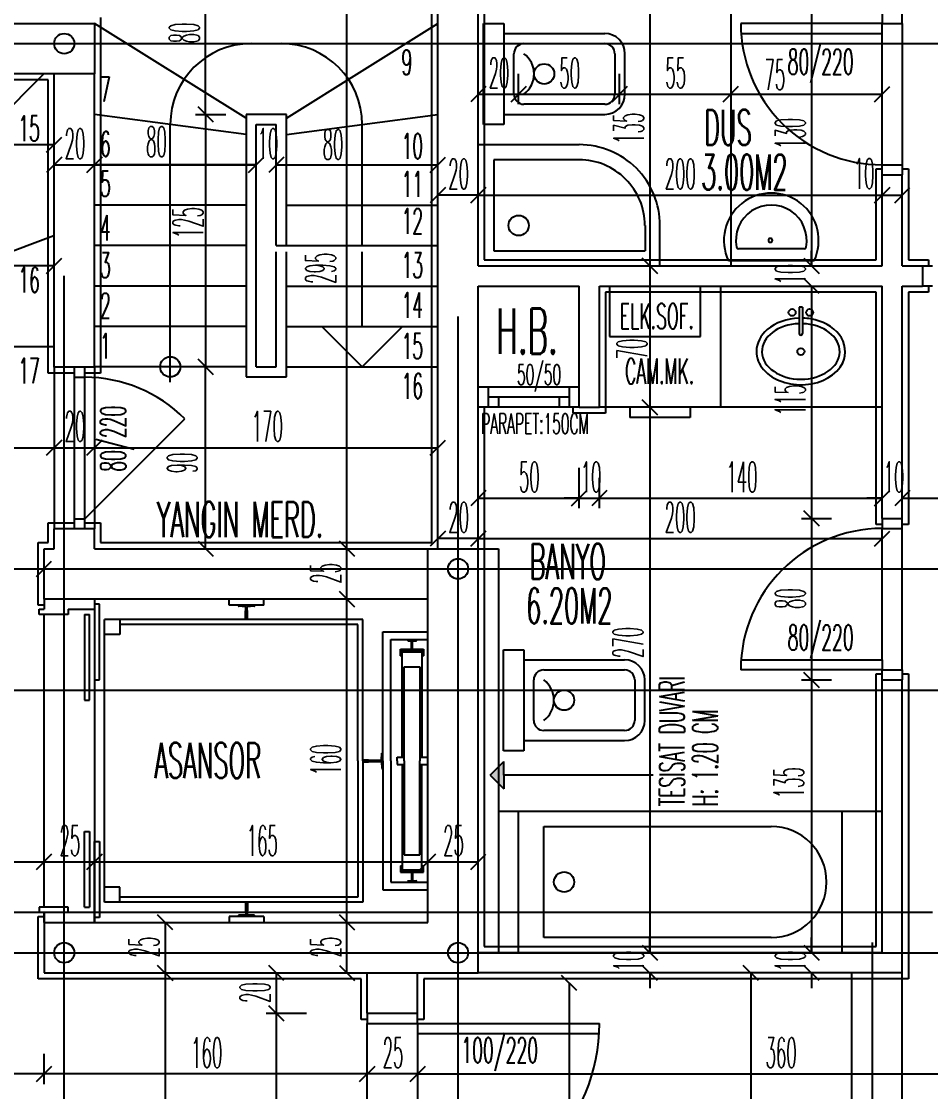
# Model space of a CAD drawing. Extents: x 78 to 306, y -397 to 18.
# Drawn here: x 275.1879 to 275.2779, y -396.5913 to -396.4854 of the extents above; entities that cross this region are included whole.
import ezdxf

# ---------------------------------------------------------------- set-up
doc = ezdxf.new("R2010")
doc.units = 0
doc.header["$LTSCALE"] = 0.5
doc.header["$MEASUREMENT"] = 0
for name, pattern in [('DASHDOT2', [0.5, 0.25, -0.125, 0, -0.125]), ('DASHED', [0.75, 0.5, -0.25]), ('DOT2', [0.125, 0, -0.125])]:
    doc.linetypes.add(name, pattern=pattern)
doc.layers.get('0').update_dxf_attribs({"linetype": 'CONTINUOUS'})
for name, color, linetype in [('AKS', 5, 'DASHDOT2'), ('ASHADE', 7, 'CONTINUOUS'), ('DUVAR', 6, 'CONTINUOUS'), ('IZDUSUM', 2, 'DOT2'), ('KAPI', 1, 'CONTINUOUS'), ('KOLON', 4, 'CONTINUOUS'), ('MERDIVEN', 3, 'CONTINUOUS'), ('OLCU', 31, 'CONTINUOUS'), ('SIVA', 7, 'CONTINUOUS'), ('TEFRIS', 11, 'CONTINUOUS')]:
    doc.layers.add(name, color=color, linetype=linetype)
doc.styles.add('ICMEKAN', font='romans.shx', dxfattribs={"width": 0.55, "height": 0.2})
doc.styles.add('OLCU', font='romans.shx', dxfattribs={"width": 0.6, "height": 0.125})
doc.styles.add('OLCUIC', font='ROMANS.SHX', dxfattribs={"width": 0.4, "height": 0.15})

msp = doc.modelspace()

# ---------------------------------------------------------------- hatches: boundary and pattern name
at = {"layer": 'KAPI', "ltscale": 1.4}
msp.add_hatch(color=256, dxfattribs=at).paths.add_polyline_path([(275.2356639848547, -396.5613381476023), (275.2356639848547, -396.5599802597344), (275.2356639848547, -396.5586223718665), (275.2343341579255, -396.5599802597344)])

# ---------------------------------------------------------------- linework, layer by layer
at = {"color": 0, "linetype": 'ByBlock'}
for p, q in [((275.233893941935, -396.4918098737721), (275.232393941935, -396.4933098737721)), ((275.237893941935, -396.4918098737721), (275.236393941935, -396.4933098737721)), ((275.236393941935, -396.4933098737721), (275.237893941935, -396.4918098737721)), ((275.247893941935, -396.4918098737721), (275.246393941935, -396.4933098737721)), ((275.246393941935, -396.4933098737721), (275.247893941935, -396.4918098737721)), ((275.258893941935, -396.4918098737721), (275.257393941935, -396.4933098737721)), ((275.257393941935, -396.4933098737721), (275.258893941935, -396.4918098737721)), ((275.272393941935, -396.4933098737721), (275.273893941935, -396.4918098737721)), ((275.205393941935, -396.4938098737721), (275.206893941935, -396.4953098737721)), ((275.206893941935, -396.4953098737721), (275.205393941935, -396.4938098737721)), ((275.190393941935, -396.4983098737721), (275.191893941935, -396.4968098737721)), ((275.191893941935, -396.4988098737721), (275.190393941935, -396.5003098737721)), ((275.195893941935, -396.4988098737721), (275.194393941935, -396.5003098737721)), ((275.194393941935, -396.5003098737721), (275.195893941935, -396.4988098737721)), ((275.210393941935, -396.5003098737721), (275.211893941935, -396.4988098737721)), ((275.210393941935, -396.5003098737721), (275.211893941935, -396.4988098737721)), ((275.213893941935, -396.4988098737721), (275.212393941935, -396.5003098737721)), ((275.213893941935, -396.4988098737721), (275.212393941935, -396.5003098737721)), ((275.228393941935, -396.5003098737721), (275.229893941935, -396.4988098737721)), ((275.229893941935, -396.5018098737721), (275.228393941935, -396.5033098737721)), ((275.232393941935, -396.5033098737721), (275.233893941935, -396.5018098737721)), ((275.233893941935, -396.5018098737721), (275.232393941935, -396.5033098737721)), ((275.273893941935, -396.5018098737721), (275.272393941935, -396.5033098737721)), ((275.272393941935, -396.5033098737721), (275.273893941935, -396.5018098737721)), ((275.274393941935, -396.5033098737721), (275.275893941935, -396.5018098737721)), ((275.190393941935, -396.5103098737721), (275.191893941935, -396.5088098737721)), ((275.250893941935, -396.5103098737721), (275.249393941935, -396.5088098737721)), ((275.249393941935, -396.5088098737721), (275.250893941935, -396.5103098737721)), ((275.265393941935, -396.5088098737721), (275.266893941935, -396.5103098737721)), ((275.265393941935, -396.5088098737721), (275.266893941935, -396.5103098737721)), ((275.266893941935, -396.5123098737721), (275.265393941935, -396.5108098737721)), ((275.266893941935, -396.5123098737764), (275.265393941935, -396.5108098737765)), ((275.205393941935, -396.5188098737721), (275.206893941935, -396.5203098737721)), ((275.206893941935, -396.5203098737721), (275.205393941935, -396.5188098737721)), ((275.250893941935, -396.5243098737721), (275.249393941935, -396.5228098737721)), ((275.249393941935, -396.5228098737721), (275.250893941935, -396.5243098737721)), ((275.191893941935, -396.5268098737721), (275.190393941935, -396.5283098737721)), ((275.190393941935, -396.5283098737721), (275.191893941935, -396.5268098737721)), ((275.195893941935, -396.5268098737721), (275.194393941935, -396.5283098737721)), ((275.194393941935, -396.5283098737721), (275.195893941935, -396.5268098737721)), ((275.228393941935, -396.5283098737721), (275.229893941935, -396.5268098737721)), ((275.233893941935, -396.5318098737721), (275.232393941935, -396.5333098737721)), ((275.242393941935, -396.5333098737721), (275.243893941935, -396.5318098737721)), ((275.242393941935, -396.5333098737721), (275.243893941935, -396.5318098737721)), ((275.245893941935, -396.5318098737721), (275.244393941935, -396.5333098737721)), ((275.245893941935, -396.5318098737721), (275.244393941935, -396.5333098737721)), ((275.272393941935, -396.5333098737721), (275.273893941935, -396.5318098737721)), ((275.272393941935, -396.5333098737721), (275.273893941935, -396.5318098737721)), ((275.275893941935, -396.5318098737721), (275.274393941935, -396.5333098737721)), ((275.275893941935, -396.5318098737721), (275.274393941935, -396.5333098737721)), ((275.266893941935, -396.5353098737721), (275.265393941935, -396.5338098737721)), ((275.265393941935, -396.5338098737721), (275.266893941935, -396.5353098737721)), ((275.229893941935, -396.5358098737721), (275.228393941935, -396.5373098737721)), ((275.232393941935, -396.5373098737721), (275.233893941935, -396.5358098737721)), ((275.233893941935, -396.5358098737721), (275.232393941935, -396.5373098737721)), ((275.272393941935, -396.5373098737721), (275.273893941935, -396.5358098737721)), ((275.205393941935, -396.5368098737721), (275.206893941935, -396.5383098737721)), ((275.219393941935, -396.5368098737721), (275.220893941935, -396.5383098737721)), ((275.220893941935, -396.5383098737721), (275.219393941935, -396.5368098737721)), ((275.189393941935, -396.5403098737721), (275.190893941935, -396.5388098737721)), ((275.219393941935, -396.5418098737721), (275.220893941935, -396.5433098737721)), ((275.220893941935, -396.5433098737721), (275.219393941935, -396.5418098737721)), ((275.266893941935, -396.5513098737721), (275.265393941935, -396.5498098737721)), ((275.265393941935, -396.5498098737721), (275.266893941935, -396.5513098737721)), ((275.189393941935, -396.5693098737721), (275.190893941935, -396.5678098737721)), ((275.190893941935, -396.5678098737721), (275.189393941935, -396.5693098737721)), ((275.195893941935, -396.5678098737721), (275.194393941935, -396.5693098737721)), ((275.194393941935, -396.5693098737721), (275.195893941935, -396.5678098737721)), ((275.228893941935, -396.5678098737721), (275.227393941935, -396.5693098737721)), ((275.227393941935, -396.5693098737721), (275.228893941935, -396.5678098737721)), ((275.232393941935, -396.5693098737721), (275.233893941935, -396.5678098737721)), ((275.202893941935, -396.5753098737721), (275.201393941935, -396.5738098737721)), ((275.219393941935, -396.5738098737721), (275.220893941935, -396.5753098737721)), ((275.220893941935, -396.5753098737721), (275.219393941935, -396.5738098737721)), ((275.249393941935, -396.5768098737721), (275.250893941935, -396.5783098737721)), ((275.249393941935, -396.5768098737721), (275.250893941935, -396.5783098737721)), ((275.249393941935, -396.5768098737721), (275.250893941935, -396.5783098737721)), ((275.265393941935, -396.5768098737721), (275.266893941935, -396.5783098737721)), ((275.265393941935, -396.5768098737721), (275.266893941935, -396.5783098737721)), ((275.265393941935, -396.5768098737721), (275.266893941935, -396.5783098737721)), ((275.202893941935, -396.5803098737721), (275.201393941935, -396.5788098737721)), ((275.201393941935, -396.5788098737721), (275.202893941935, -396.5803098737721)), ((275.213893941935, -396.5803098737721), (275.212393941935, -396.5788098737721)), ((275.219393941935, -396.5788098737721), (275.220893941935, -396.5803098737721)), ((275.250893941935, -396.5803098737721), (275.249393941935, -396.5788098737721)), ((275.250893941935, -396.5803098737721), (275.249393941935, -396.5788098737721)), ((275.260893941935, -396.5803098737721), (275.259393941935, -396.5788098737721)), ((275.266893941935, -396.5803098737721), (275.265393941935, -396.5788098737721)), ((275.266893941935, -396.5803098737721), (275.265393941935, -396.5788098737721)), ((275.242893941935, -396.5813098737721), (275.241393941935, -396.5798098737721)), ((275.213893941935, -396.5843098737721), (275.212393941935, -396.5828098737721)), ((275.212393941935, -396.5828098737721), (275.213893941935, -396.5843098737721)), ((275.189393941935, -396.5903098737721), (275.190893941935, -396.5888098737721)), ((275.190893941935, -396.5888098737721), (275.189393941935, -396.5903098737721)), ((275.221393941935, -396.5903098737721), (275.222893941935, -396.5888098737721)), ((275.222893941935, -396.5888098737721), (275.221393941935, -396.5903098737721)), ((275.227893941935, -396.5888098737721), (275.226393941935, -396.5903098737721)), ((275.226393941935, -396.5903098737721), (275.227893941935, -396.5888098737721))]:
    msp.add_line(p, q, dxfattribs=at)
at = {"layer": 'AKS'}
for p, q in [((275.2311439419353, -396.8395598737721), (275.2311439419353, -396.3515598737721)), ((275.2721439419353, -396.3515598737721), (275.2721439419353, -396.8395598737721)), ((275.1921439419353, -396.8355598737721), (275.1921439419353, -396.3555598737721)), ((275.2601439419353, -396.3555598737721), (275.2601439419353, -396.8355598737721)), ((275.1811439419353, -396.4875598737721), (275.4731439419353, -396.4875598737721)), ((275.1811439419353, -396.5395598737721), (275.4771439419346, -396.5395598737721)), ((275.1811439419353, -396.5515598737721), (275.4731439419353, -396.5515598737721)), ((275.1811439419353, -396.5775598737721), (275.4771439419346, -396.5775598737721))]:
    msp.add_line(p, q, dxfattribs=at)
at = {"layer": 'ASHADE'}
for centre in [(275.1921439419353, -396.4875598737721), (275.2311439419353, -396.5395598737721), (275.1921439419353, -396.5775598737721), (275.2311439419353, -396.5775598737721)]:
    msp.add_circle(centre, 0.0009999999999999432, dxfattribs=at)
at = {"layer": 'DUVAR'}
for p, q in [((275.2291439419355, -396.5375598737743), (275.2291439419359, -396.4785598737798)), ((275.2331439419372, -396.5095598737756), (275.2331439419382, -396.48255987378)), ((275.1911439419362, -396.5195896821239), (275.1911439419365, -396.4905598737721)), ((275.1951439419352, -396.5195896821242), (275.1951439419352, -396.4905598737721)), ((275.273143941935, -396.5095598737759), (275.273143941935, -396.5005598737744)), ((275.273143941935, -396.5005598737744), (275.2751439419351, -396.5005598737744)), ((275.2751439419351, -396.5095598737759), (275.2751439419351, -396.5005598737744)), ((275.2331439419369, -396.5095598737756), (275.273143941935, -396.5095598737759)), ((275.2751439419351, -396.5095598737759), (275.2771439419352, -396.5095598737759)), ((275.2771439419352, -396.5095598737759), (275.2771439419352, -396.511559873776)), ((275.2331439419362, -396.5375598737721), (275.233143941937, -396.5115598737767)), ((275.2331439419368, -396.5215598737687), (275.2331439419371, -396.5115598737767)), ((275.233143941937, -396.5115598737767), (275.2431439419371, -396.5115598737766)), ((275.2431439419366, -396.5235598737688), (275.2431439419371, -396.511559873777)), ((275.2451439419367, -396.5235598737777), (275.2451439419371, -396.5115598737771)), ((275.2451439419371, -396.5115598737766), (275.273143941935, -396.5115598737764)), ((275.273143941935, -396.5345598737756), (275.273143941935, -396.5115598737764)), ((275.2751439419351, -396.5345598737756), (275.2751439419351, -396.5115598737764)), ((275.2751439419351, -396.5115598737764), (275.2771439419352, -396.5115598737763)), ((275.1951737502916, -396.5195896821242), (275.1911439419362, -396.5195896821239)), ((275.2431439419366, -396.5235598737688), (275.2451439419367, -396.5235598737688)), ((275.2731439419319, -396.5345598737757), (275.2751439419321, -396.5345598737756)), ((275.191143941936, -396.5375598737756), (275.191143941936, -396.5355896821245)), ((275.1951737502916, -396.5355896821245), (275.191143941936, -396.5355896821245)), ((275.1951439419352, -396.5375598737755), (275.1951439419352, -396.5355896821245)), ((275.1901439419353, -396.5425598737721), (275.1901439419353, -396.5375598737721)), ((275.1901439419353, -396.5375598737721), (275.191143941936, -396.5375598737721)), ((275.1951439419352, -396.5375598737721), (275.2281439419353, -396.5375598737721)), ((275.2281439419353, -396.5425598737721), (275.1901439419353, -396.5425598737721)), ((275.273143941935, -396.5775598737757), (275.273143941935, -396.5505598737757)), ((275.2731439419323, -396.5505598737757), (275.2751439419324, -396.5505598737757)), ((275.2751439419351, -396.5795598737758), (275.2751439419351, -396.5505598737757)), ((275.273143941935, -396.5775598737757), (275.2331439419355, -396.5775598737757)), ((275.2221439419354, -396.5835598737751), (275.2221439419354, -396.5795598737751)), ((275.2271439419349, -396.5835598737754), (275.2271439419349, -396.5795598737752)), ((275.2751439419351, -396.5795598737758), (275.2331439419353, -396.5795598737753)), ((275.2221439419354, -396.5835598737751), (275.2271439419351, -396.5835598737754))]:
    msp.add_line(p, q, dxfattribs=at)
at = {"layer": 'IZDUSUM', "ltscale": 0.6}
for p, q in [((275.2581439419419, -396.4835598737721), (275.2581439419416, -396.5095598737758)), ((275.257173750288, -396.5235598737721), (275.257173750288, -396.5115598737721)), ((275.270143941935, -396.609559873776), (275.2701439419354, -396.5795598737757)), ((275.275143941935, -396.609559873776), (275.2751439419354, -396.5795598737758))]:
    msp.add_line(p, q, dxfattribs=at)
at = {"layer": 'KAPI'}
for p, q in [((275.273143941935, -396.4845598737746), (275.273143941935, -396.4855598737747)), ((275.2751439419351, -396.4855598737747), (275.2751439419351, -396.4845598737746)), ((275.273143941935, -396.4855598737747), (275.2591439419351, -396.4855598737747)), ((275.273143941935, -396.4865598737748), (275.273143941935, -396.4855598737747)), ((275.273143941935, -396.4855598737747), (275.2751439419351, -396.4855598737747)), ((275.2751439419351, -396.4855598737747), (275.2751439419351, -396.4995598737743)), ((275.2591797018913, -396.4865598737745), (275.273143941935, -396.4865598737748)), ((275.2106439419355, -396.4875598737776), (275.2136439419352, -396.4875598737776)), ((275.210143941935, -396.4965598737761), (275.1951439419352, -396.4945598737761)), ((275.2026439419355, -396.5210620811048), (275.2026439419355, -396.4955598737776)), ((275.210143941935, -396.4945598737762), (275.210143941935, -396.5205598737763)), ((275.214143941935, -396.4945598737762), (275.210143941935, -396.4945598737762)), ((275.2111439419351, -396.5195598737751), (275.2111439419351, -396.4955598737777)), ((275.2111439419351, -396.4955598737777), (275.2131439419352, -396.4955598737774)), ((275.2131439419352, -396.507559873776), (275.2131439419352, -396.4955598737774)), ((275.214143941935, -396.507559873776), (275.214143941935, -396.4945598737762)), ((275.2141439419353, -396.4965598737761), (275.2291439419351, -396.4945598737761)), ((275.2216439419352, -396.507559873776), (275.2216439419352, -396.4955598737776)), ((275.210143941935, -396.4995598737761), (275.1951439419352, -396.4995598737761)), ((275.2141439419353, -396.4995598737761), (275.2291439419351, -396.4995598737761)), ((275.273143941935, -396.5005598737741), (275.273143941935, -396.4995598737743)), ((275.273143941935, -396.4995598737743), (275.2751439419351, -396.4995598737743)), ((275.2751439419351, -396.4995598737743), (275.2751439419351, -396.5005598737741)), ((275.210143941935, -396.5035598737761), (275.1951439419352, -396.5035598737761)), ((275.2141439419353, -396.5035598737761), (275.2291439419351, -396.5035598737761)), ((275.210143941935, -396.507559873776), (275.1951439419352, -396.507559873776)), ((275.2131439419352, -396.5195598737751), (275.2131439419352, -396.508159873776)), ((275.214143941935, -396.5205598737763), (275.214143941935, -396.508159873776)), ((275.2216439419352, -396.5155598737759), (275.2216439419352, -396.5081598737768)), ((275.2771439419352, -396.5095598737759), (275.2781439419352, -396.5095598737759)), ((275.210143941935, -396.511559873776), (275.1951439419352, -396.511559873776)), ((275.2141439419353, -396.511559873776), (275.2291439419351, -396.511559873776)), ((275.2781439419352, -396.511559873776), (275.2771439419352, -396.511559873776)), ((275.210143941935, -396.5155598737759), (275.1951439419352, -396.5155598737759)), ((275.2141439419353, -396.5155598737759), (275.2291439419351, -396.5155598737759)), ((275.2176439419352, -396.5155598737759), (275.2256439419352, -396.5155598737759)), ((275.1911737502916, -396.5355896821245), (275.1911737502916, -396.5195896821245)), ((275.1931737502917, -396.5355896821245), (275.1931737502917, -396.5195896821245)), ((275.1941737502918, -396.5355896821245), (275.1941737502918, -396.5195896821245)), ((275.210143941935, -396.5195598737759), (275.1951439419352, -396.5195598737759)), ((275.1951737502916, -396.5355896821245), (275.1951737502916, -396.5195896821245)), ((275.2111439419351, -396.5195598737751), (275.2131439419352, -396.5195598737751)), ((275.2141439419353, -396.5195598737759), (275.2291439419351, -396.5195598737759)), ((275.1931737502917, -396.5205896821245), (275.1941737502918, -396.5205896821245)), ((275.210143941935, -396.5205598737763), (275.214143941935, -396.5205598737763)), ((275.2431439419366, -396.5215598737687), (275.2331439419339, -396.5215598737688)), ((275.2431439419366, -396.5235598737687), (275.2331439419339, -396.5235598737688)), ((275.1941737502918, -396.5345896821244), (275.2040943976262, -396.5247113848793)), ((275.1931737502917, -396.5345896821244), (275.1941737502918, -396.5345896821244)), ((275.2731439419319, -396.5345598737759), (275.273143941932, -396.5355598737758)), ((275.2751439419321, -396.5355598737757), (275.2751439419321, -396.5345598737759)), ((275.273143941932, -396.5355598737758), (275.2751439419321, -396.5355598737757)), ((275.2751439419324, -396.5495598737756), (275.2751439419321, -396.5355598737757)), ((275.2731439419322, -396.5495598737756), (275.2591439419323, -396.5495598737759)), ((275.2591797018885, -396.5485598737762), (275.2731439419322, -396.5485598737756)), ((275.2731439419322, -396.5485598737756), (275.2731439419322, -396.5495598737756)), ((275.2731439419322, -396.5495598737756), (275.2751439419324, -396.5495598737756)), ((275.2731439419323, -396.5505598737757), (275.2731439419322, -396.5495598737756)), ((275.2751439419324, -396.5495598737756), (275.2751439419324, -396.5505598737757)), ((275.2221439419354, -396.5835598737751), (275.2221439419354, -396.5845598737752)), ((275.2221439419354, -396.5845598737752), (275.2271439419351, -396.5845598737754)), ((275.2221439419354, -396.5845598737752), (275.2271439419351, -396.5845598737754)), ((275.2221439419354, -396.5845598737752), (275.2271439419351, -396.5845598737754)), ((275.2271439419351, -396.5845598737754), (275.2271439419351, -396.5835598737754)), ((275.2271439419351, -396.5845598737754), (275.2271439419351, -396.5855598737755)), ((275.2271439419351, -396.5845598737754), (275.2451439419356, -396.5845598737752)), ((275.2271439419351, -396.5845598737754), (275.2271439419351, -396.5855598737755)), ((275.2271439419351, -396.5845598737754), (275.2271439419351, -396.5855598737755)), ((275.2271439419351, -396.5855598737755), (275.2451161426913, -396.5855598737749))]:
    msp.add_line(p, q, dxfattribs=at)
at = {"layer": 'KAPI', "ltscale": 1.4}
for p, q in [((275.210143941935, -396.4949348737773), (275.1951439419353, -396.4855598737721)), ((275.2141439419353, -396.4949348737773), (275.2291439419349, -396.4855598737721)), ((275.273143941935, -396.4995598737721), (275.273143941935, -396.4865598737721)), ((275.234143941935, -396.5235598737721), (275.234143941935, -396.5215598737721)), ((275.242143941935, -396.5215598737721), (275.242143941935, -396.5235598737721)), ((275.242143941935, -396.5225598737721), (275.234143941935, -396.5225598737721)), ((275.235143941935, -396.5225598737721), (275.235143941935, -396.5235598737721)), ((275.241143941935, -396.5225598737721), (275.241143941935, -396.5235598737721)), ((275.273143941935, -396.5485598737721), (275.273143941935, -396.5355598737721)), ((275.1901439419352, -396.5730598737715), (275.1901439419352, -396.5440598737712)), ((275.2343341579255, -396.5599802597344), (275.2356639848547, -396.5586223718665)), ((275.2356639848547, -396.5599802597344), (275.2356639848547, -396.5586223718665)), ((275.2343341579255, -396.5599802597344), (275.2356639848547, -396.5613381476023)), ((275.2504620372061, -396.5599802597344), (275.2356639848547, -396.5599802597344)), ((275.2356639848547, -396.5599802597344), (275.2356639848547, -396.5613381476023)), ((275.2221439419357, -396.602559873775), (275.2221439419357, -396.5845598737752)), ((275.2271439419357, -396.5855598737749), (275.2271439419357, -396.602559873775))]:
    msp.add_line(p, q, dxfattribs=at)
at = {"layer": 'KAPI', "ltscale": 1.5}
for p, q in [((275.1901439419355, -396.5425598737712), (275.1901439419355, -396.5435598737712)), ((275.1901439419352, -396.5425598737714), (275.1901439419352, -396.5435598737712)), ((275.1951439419355, -396.5425598737712), (275.1951439419355, -396.5435598737712)), ((275.1951439419356, -396.5430598737712), (275.1951439419356, -396.5505598737714)), ((275.1956439419355, -396.5430598737714), (275.1951439419356, -396.5430598737714)), ((275.1956439419355, -396.5505598737714), (275.1956439419355, -396.5430598737712)), ((275.1896439419352, -396.5440598737712), (275.1896439419352, -396.5435598737712)), ((275.1896439419352, -396.5435598737712), (275.1901439419352, -396.5435598737712)), ((275.1925458595455, -396.5440598737712), (275.1896439419352, -396.5440598737712)), ((275.1925458595455, -396.5435598737712), (275.1925458595455, -396.5440598737712)), ((275.1925458595455, -396.5435598737712), (275.1951439419355, -396.5435598737712)), ((275.1941439419356, -396.5440598737713), (275.1941439419356, -396.5525598737712)), ((275.1941439419356, -396.5440598737713), (275.1946439419356, -396.5440598737713)), ((275.1946439419356, -396.5525598737712), (275.1946439419356, -396.5440598737713)), ((275.1951439419356, -396.5505598737714), (275.1956439419355, -396.5505598737714)), ((275.1941439419356, -396.5525598737712), (275.1946439419356, -396.5525598737712)), ((275.1941439419356, -396.5730598737713), (275.1941439419356, -396.5655598737715)), ((275.1941439419356, -396.5655598737715), (275.1946439419356, -396.5655598737715)), ((275.1946439419356, -396.5655598737715), (275.1946439419356, -396.5730598737713)), ((275.1951439419356, -396.5740598737715), (275.1951439419356, -396.5665598737713)), ((275.1951439419356, -396.5665598737713), (275.1956439419355, -396.5665598737713)), ((275.1956439419355, -396.5665598737713), (275.1956439419355, -396.5740598737715)), ((275.1896439419352, -396.5730598737715), (275.1896439419352, -396.5735598737715)), ((275.1925458595455, -396.5730598737715), (275.1896439419352, -396.5730598737715)), ((275.1896439419352, -396.5735598737715), (275.1901439419352, -396.5735598737715)), ((275.1901439419355, -396.5745598737715), (275.1901439419355, -396.5735598737715)), ((275.1901439419352, -396.5735598737715), (275.1901439419352, -396.5745598737714)), ((275.1925458595455, -396.5735598737715), (275.1925458595455, -396.5730598737715)), ((275.1925458595455, -396.5735598737715), (275.1951439419355, -396.5735598737715)), ((275.1941439419356, -396.5730598737713), (275.1946439419356, -396.5730598737713)), ((275.1951439419355, -396.5745598737715), (275.1951439419355, -396.5735598737715)), ((275.1956439419355, -396.5740598737713), (275.1951439419356, -396.5740598737713))]:
    msp.add_line(p, q, dxfattribs=at)
at = {"layer": 'KAPI', "linetype": 'DASHED', "ltscale": 0.4}
msp.add_line((274.978143941935, -396.5735598737721), (275.397143941935, -396.5735598737723), dxfattribs=at)
at = {"layer": 'KAPI'}
for centre, radius, start, end in [((275.2731439419344, -396.4855598737747), 0.01399999999936199, 180, 270.0000000016285), ((275.2106439419355, -396.4955598737776), 0.008, 90, 180), ((275.2136439419352, -396.4955598737776), 0.008, 0, 90), ((275.1941737502918, -396.5345896821244), 0.01399999999982583, 44.8774440894632, 90), ((275.2731439419322, -396.5495598737756), 0.01399999999994179, 90.00000000113991, 180.0000000011399), ((275.2271439419357, -396.5845598737752), 0.01799999999988273, 269.9999999983715, 0)]:
    msp.add_arc(centre, radius, start, end, dxfattribs=at)
at = {"layer": 'KOLON'}
for p, q in [((275.1811439419353, -396.4855598737721), (275.1951439419353, -396.4855598737721)), ((275.1951439419353, -396.4855598737721), (275.1951439419353, -396.4905598737721)), ((275.1951439419353, -396.4905598737721), (275.1811439419353, -396.4905598737721)), ((275.2131439419352, -396.507559873776), (275.2291439419351, -396.507559873776)), ((275.2281439419353, -396.5375598737744), (275.2331439419362, -396.5375598737742)), ((275.2281439419353, -396.5745598737721), (275.2281439419353, -396.5375598737744)), ((275.2331439419349, -396.5795598737781), (275.2331439419362, -396.5375598737742)), ((275.1901439419353, -396.5745598737721), (275.2281439419353, -396.5745598737721)), ((275.1901439419353, -396.5745598737721), (275.1901439419353, -396.5795598737721)), ((275.1901439419353, -396.5795598737752), (275.2331439419349, -396.5795598737781))]:
    msp.add_line(p, q, dxfattribs=at)
at = {"layer": 'MERDIVEN', "linetype": 'ByBlock'}
for p, q in [((275.1681141335827, -396.5125598737721), (275.1901439419353, -396.4905300654194)), ((275.1681439419368, -396.5151736956393), (275.1911141335827, -396.5065598737721)), ((275.2216439419352, -396.5195598737759), (275.2176439419352, -396.5155598737759)), ((275.2216439419352, -396.5195598737759), (275.2256439419352, -396.5155598737759)), ((275.1681439419357, -396.5175598737757), (275.1911439419358, -396.5175598737757)), ((275.233143941935, -396.5375598737721), (275.235143941935, -396.5375598737721)), ((275.235143941935, -396.5375598737721), (275.235143941935, -396.5775598737721))]:
    msp.add_line(p, q, dxfattribs=at)
at = {"layer": 'MERDIVEN'}
msp.add_line((275.1951439419352, -396.5425598737714), (275.1951439419352, -396.5745598737714), dxfattribs=at)
at = {"layer": 'MERDIVEN', "linetype": 'ByBlock'}
msp.add_circle((275.2026439419351, -396.5195598737759), 0.0009999999999999432, dxfattribs=at)
at = {"layer": 'OLCU', "ltscale": 1.4}
for p, q in [((275.206143941935, -396.4945598737721), (275.206143941935, -396.4785598737721)), ((275.220143941935, -396.5375598737721), (275.220143941935, -396.4785598737721)), ((275.250143941935, -396.4825598737721), (275.250143941935, -396.5095598737721)), ((275.266143941935, -396.4835598737721), (275.266143941935, -396.5095598737721)), ((275.237143941935, -396.4935598737721), (275.237143941935, -396.4905598737721)), ((275.247143941935, -396.4935598737721), (275.247143941935, -396.4905598737721)), ((275.233143941935, -396.4925598737721), (275.237143941935, -396.4925598737721)), ((275.237143941935, -396.4925598737721), (275.247143941935, -396.4925598737721)), ((275.247143941935, -396.4925598737721), (275.258143941935, -396.4925598737721)), ((275.258143941935, -396.4925598737721), (275.273143941935, -396.4925598737721)), ((275.205143941935, -396.4945598737721), (275.208143941935, -396.4945598737721)), ((275.206143941935, -396.4945598737721), (275.206143941935, -396.5195598737721)), ((275.174143941935, -396.4975598737721), (275.191143941935, -396.4975598737721)), ((275.191143941935, -396.4995598737721), (275.195143941935, -396.4995598737721)), ((275.195143941935, -396.4995598737721), (275.211143941935, -396.4995598737721)), ((275.211143941935, -396.4995598737721), (275.209643941935, -396.4995598737721)), ((275.213143941935, -396.4995598737721), (275.229143941935, -396.4995598737721)), ((275.213143941935, -396.4995598737721), (275.214643941935, -396.4995598737721)), ((275.233143941935, -396.5025598737721), (275.229143941935, -396.5025598737721)), ((275.233143941935, -396.5025598737721), (275.273143941935, -396.5025598737721)), ((275.273143941935, -396.5025598737721), (275.275143941935, -396.5025598737721)), ((275.266143941935, -396.5095598737721), (275.266143941935, -396.5080598737721)), ((275.191143941935, -396.5095598737721), (275.133143941935, -396.5095598737721)), ((275.250143941935, -396.5095598737721), (275.250143941935, -396.5235598737721)), ((275.266143941935, -396.5115598737721), (275.266143941935, -396.5130598737721)), ((275.266143941935, -396.5115598737764), (275.266143941935, -396.5345598737721)), ((275.206143941935, -396.5375598737721), (275.206143941935, -396.5195598737721)), ((275.250143941935, -396.5235598737721), (275.250143941935, -396.5775598737721)), ((275.1611439419351, -396.5275598737721), (275.191143941935, -396.5275598737721)), ((275.191143941935, -396.5275598737721), (275.195143941935, -396.5275598737721)), ((275.195143941935, -396.5275598737721), (275.229143941935, -396.5275598737721)), ((275.243143941935, -396.5335598737721), (275.243143941935, -396.5295598737721)), ((275.245143941935, -396.5335598737721), (275.245143941935, -396.5305598737721)), ((275.233143941935, -396.5325598737721), (275.243143941935, -396.5325598737721)), ((275.243143941935, -396.5325598737721), (275.241643941935, -396.5325598737721)), ((275.243143941935, -396.5325598737721), (275.245143941935, -396.5325598737721)), ((275.245143941935, -396.5325598737721), (275.273143941935, -396.5325598737721)), ((275.245143941935, -396.5325598737721), (275.246643941935, -396.5325598737721)), ((275.273143941935, -396.5325598737721), (275.271643941935, -396.5325598737721)), ((275.275143941935, -396.5325598737721), (275.299143941935, -396.5325598737721)), ((275.275143941935, -396.5325598737721), (275.276643941935, -396.5325598737721)), ((275.265143941935, -396.5345598737721), (275.268143941935, -396.5345598737721)), ((275.266143941935, -396.5345598737721), (275.266143941935, -396.5505598737721)), ((275.233143941935, -396.5365598737721), (275.229143941935, -396.5365598737721)), ((275.233143941935, -396.5365598737721), (275.273143941935, -396.5365598737721)), ((275.220143941935, -396.5425598737721), (275.220143941935, -396.5375598737721)), ((275.133143941935, -396.5395598737721), (275.190143941935, -396.5395598737721)), ((275.220143941935, -396.5745598737721), (275.220143941935, -396.5425598737721)), ((275.265143941935, -396.5505598737721), (275.268143941935, -396.5505598737721)), ((275.266143941935, -396.5505598737721), (275.266143941935, -396.5775598737721)), ((275.128143941935, -396.5685598737721), (275.191143941935, -396.5685598737721)), ((275.140143941935, -396.5685598737721), (275.190143941935, -396.5685598737721)), ((275.190143941935, -396.5685598737721), (275.195143941935, -396.5685598737721)), ((275.195143941935, -396.5685598737721), (275.228143941935, -396.5685598737721)), ((275.228143941935, -396.5685598737721), (275.233143941935, -396.5685598737721)), ((275.202143941935, -396.5745598737721), (275.202143941935, -396.5795598737721)), ((275.220143941935, -396.5795598737721), (275.220143941935, -396.5745598737721)), ((275.250143941935, -396.5775598737721), (275.250143941935, -396.5760598737721)), ((275.250143941935, -396.5775598737721), (275.250143941935, -396.5760598737721)), ((275.266143941935, -396.5775598737721), (275.266143941935, -396.5760598737721)), ((275.266143941935, -396.5775598737721), (275.266143941935, -396.5760598737721)), ((275.202143941935, -396.5795598737721), (275.202143941935, -396.6095598737721)), ((275.213143941935, -396.5795598737721), (275.213143941935, -396.5835598737721)), ((275.250143941935, -396.5795598737721), (275.250143941935, -396.5810598737721)), ((275.250143941935, -396.5795598737721), (275.250143941935, -396.5810598737721)), ((275.260143941935, -396.5795598737721), (275.260143941935, -396.6095598737721)), ((275.266143941935, -396.5795598737721), (275.266143941935, -396.5810598737721)), ((275.266143941935, -396.5795598737721), (275.266143941935, -396.5810598737721)), ((275.242143941935, -396.5805598737721), (275.242143941935, -396.6135598737721)), ((275.212143941935, -396.5835598737721), (275.216143941935, -396.5835598737721)), ((275.213143941935, -396.5835598737721), (275.213143941935, -396.6035598737721)), ((275.190143941935, -396.5905598737721), (275.190143941935, -396.5875598737721)), ((275.190143941935, -396.5895598737721), (275.140143941935, -396.5895598737721)), ((275.222143941935, -396.5895598737721), (275.190143941935, -396.5895598737721)), ((275.227143941935, -396.5895598737721), (275.222143941935, -396.5895598737721)), ((275.227143941935, -396.5895598737721), (275.299143941935, -396.5895598737721))]:
    msp.add_line(p, q, dxfattribs=at)
at = {"layer": 'SIVA', "ltscale": 1.4}
for p, q in [((275.2285439419355, -396.5369598737723), (275.2285439419359, -396.4779598737798)), ((275.2337439419382, -396.48315987378), (275.2337439419372, -396.5089598737756)), ((275.1957439419353, -396.4849598737719), (275.1957439419353, -396.4905598737721)), ((275.1905439419365, -396.4911598737721), (275.1805439419354, -396.4911598737721)), ((275.1905439419362, -396.5201896821239), (275.1905439419365, -396.4911598737721)), ((275.1957439419353, -396.4905598737721), (275.1957439419351, -396.5201896821242)), ((275.272543941935, -396.5089598737759), (275.272543941935, -396.4999598737744)), ((275.272543941935, -396.4999598737744), (275.273143941935, -396.4999598737744)), ((275.2751439419351, -396.4999598737744), (275.2757439419352, -396.4999598737744)), ((275.2757439419352, -396.4999598737744), (275.2757439419352, -396.508959873776)), ((275.2337439419372, -396.5089598737756), (275.272543941935, -396.5089598737759)), ((275.2757439419352, -396.508959873776), (275.2777439419352, -396.508959873776)), ((275.2777439419352, -396.508959873776), (275.2777439419352, -396.5095598737759)), ((275.272543941935, -396.5121598737764), (275.2457439419371, -396.5121598737766)), ((275.2457439419371, -396.5121598737766), (275.2457439419367, -396.5241598737688)), ((275.272543941935, -396.5351598737757), (275.272543941935, -396.5121598737764)), ((275.2777439419352, -396.5121598737763), (275.2757439419352, -396.5121598737763)), ((275.2757439419352, -396.5121598737763), (275.2757439419352, -396.5351598737756)), ((275.2777439419352, -396.511559873776), (275.2777439419352, -396.5121598737763)), ((275.1931737502917, -396.5201896821241), (275.1905439419362, -396.5201896821239)), ((275.1957439419351, -396.5201896821242), (275.1941737502918, -396.5201896821241)), ((275.2337439419367, -396.5235598737688), (275.2337439419362, -396.5375598737721)), ((275.2425439419366, -396.5241598737688), (275.2425439419367, -396.5235598737687)), ((275.2457439419367, -396.5241598737688), (275.2425439419366, -396.5241598737688)), ((275.190543941936, -396.5369598737721), (275.190543941936, -396.5349896821244)), ((275.190543941936, -396.5349896821244), (275.1931737502917, -396.5349896821244)), ((275.1941737502918, -396.5349896821244), (275.1957439419351, -396.5349896821244)), ((275.1957439419351, -396.5349896821244), (275.1957439419352, -396.5369598737721)), ((275.2731439419319, -396.5351598737757), (275.272543941935, -396.5351598737757)), ((275.2757439419352, -396.5351598737756), (275.2751439419321, -396.5351598737756)), ((275.1895439419353, -396.5431598737721), (275.1895439419353, -396.5369598737721)), ((275.1895439419353, -396.5369598737721), (275.190543941936, -396.5369598737721)), ((275.1957439419352, -396.5369598737721), (275.2281439419353, -396.5369598737721)), ((275.2281439419353, -396.5369598737721), (275.2285439419355, -396.5369598737723)), ((275.2337439419362, -396.5375598737721), (275.233743941935, -396.5769598737757)), ((275.1901439419355, -396.5431598737721), (275.1895439419353, -396.5431598737721)), ((275.2725439419351, -396.5769598737757), (275.272543941935, -396.5499598737757)), ((275.272543941935, -396.5499598737757), (275.2731439419323, -396.5499598737757)), ((275.2751439419324, -396.5499598737757), (275.2757439419352, -396.5499598737757)), ((275.2757439419352, -396.5499598737757), (275.2757439419352, -396.5801598737758)), ((275.1895439419353, -396.5801598737751), (275.1895439419353, -396.5739598737721)), ((275.1895439419353, -396.5739598737721), (275.1901439419355, -396.5739598737721)), ((275.233743941935, -396.5769598737757), (275.2725439419351, -396.5769598737757)), ((275.2215439419354, -396.5801598737773), (275.1895439419353, -396.5801598737751)), ((275.2215439419354, -396.5841598737751), (275.2215439419354, -396.5801598737773)), ((275.2331439419353, -396.5801598737753), (275.2277439419349, -396.5801598737753)), ((275.2277439419349, -396.5801598737753), (275.2277439419349, -396.5841598737754)), ((275.2757439419352, -396.5801598737758), (275.2331439419353, -396.5801598737753)), ((275.2221439419354, -396.5841598737751), (275.2215439419354, -396.5841598737751)), ((275.2277439419349, -396.5841598737754), (275.2271439419351, -396.5841598737754))]:
    msp.add_line(p, q, dxfattribs=at)
at = {"layer": 'TEFRIS'}
for p, q in [((275.2336737502872, -396.4955598737729), (275.2336737502872, -396.4855598737729)), ((275.2336737502872, -396.4855598737729), (275.2356737502873, -396.4855598737729)), ((275.2356737502873, -396.4855598737729), (275.2356737502873, -396.4955598737729)), ((275.2356737502873, -396.4865598737726), (275.2456737502873, -396.4865598737726)), ((275.2376737502874, -396.4875598737727), (275.2456737502873, -396.4875598737727)), ((275.2366737502874, -396.4925598737727), (275.2366737502874, -396.4885598737728)), ((275.2466737502874, -396.4885598737728), (275.2466737502874, -396.4925598737727)), ((275.2476737502874, -396.4925598737727), (275.2476737502874, -396.4885598737728)), ((275.2456737502873, -396.4935598737728), (275.2376737502874, -396.4935598737728)), ((275.2356737502873, -396.4955598737729), (275.2336737502872, -396.4955598737729)), ((275.2356737502873, -396.4945598737729), (275.2456737502873, -396.4945598737729)), ((275.2331439419356, -396.4975598737739), (275.2431439419357, -396.4975598737736)), ((275.234673750288, -396.4990598737721), (275.234673750288, -396.5080598737721)), ((275.243173750288, -396.4990598737721), (275.234673750288, -396.4990598737721)), ((275.249673750288, -396.5055598737721), (275.249673750288, -396.5080598737721)), ((275.2511439419358, -396.509559873773), (275.2511439419359, -396.5055598737737)), ((275.234673750288, -396.5080598737721), (275.249673750288, -396.5080598737721)), ((275.2654182227619, -396.5078774962183), (275.2589110517471, -396.5078774962183)), ((275.2664057133841, -396.5090598737726), (275.2579235611249, -396.5090598737726)), ((275.246143941935, -396.5115598737721), (275.246143941935, -396.5165598737721)), ((275.255143941935, -396.5165598737721), (275.255143941935, -396.5115598737721)), ((275.2649215857828, -396.5136359536726), (275.2649215857828, -396.516241602641)), ((275.2652669927891, -396.5136359536726), (275.2649215857828, -396.5136359536726)), ((275.2652669927891, -396.5136359536726), (275.2652669927891, -396.516241602641)), ((275.246143941935, -396.5165598737721), (275.255143941935, -396.5165598737721)), ((275.273143941935, -396.5235598737774), (275.2451439419367, -396.5235598737777)), ((275.2481439419371, -396.5235598737773), (275.2481439419371, -396.5245598737773)), ((275.2541439419371, -396.5235598737773), (275.2541439419371, -396.5245598737773)), ((275.2541439419371, -396.5245598737773), (275.2481439419374, -396.5245598737773)), ((275.2356439419336, -396.5575598737705), (275.2356439419336, -396.5475598737705)), ((275.2356439419336, -396.5475598737705), (275.2376439419337, -396.5475598737705)), ((275.2376439419337, -396.5475598737705), (275.2376439419337, -396.5575598737705)), ((275.2376439419337, -396.5485598737702), (275.2476439419337, -396.5485598737702)), ((275.2396439419338, -396.5495598737702), (275.2476439419337, -396.5495598737702)), ((275.2386439419337, -396.5545598737703), (275.2386439419337, -396.5505598737703)), ((275.2486439419338, -396.5505598737703), (275.2486439419338, -396.5545598737703)), ((275.2496439419338, -396.5545598737703), (275.2496439419338, -396.5505598737703)), ((275.2476439419337, -396.5555598737703), (275.2396439419338, -396.5555598737703)), ((275.2376439419337, -396.5565598737704), (275.2476439419337, -396.5565598737704)), ((275.2376439419337, -396.5575598737705), (275.2356439419336, -396.5575598737705)), ((275.235143941935, -396.5635598737688), (275.273143941935, -396.563559873769)), ((275.237143941935, -396.5775598737721), (275.237143941935, -396.5635598737688)), ((275.269143941935, -396.563559873769), (275.269143941935, -396.5775598737721)), ((275.2396439419344, -396.5650598737687), (275.262143941934, -396.5650598737687)), ((275.2396439419344, -396.5760598737688), (275.2396439419344, -396.5650598737687)), ((275.262143941934, -396.5760598737688), (275.2396439419344, -396.5760598737688))]:
    msp.add_line(p, q, dxfattribs=at)
at = {"layer": 'TEFRIS', "ltscale": 1.5}
for p, q in [((275.2084595322644, -396.5431614737706), (275.2084595322644, -396.5425598737713)), ((275.2119155322644, -396.5431614737706), (275.2084595322644, -396.5431614737706)), ((275.2093747322646, -396.5432113937707), (275.2093747322646, -396.5431614737706)), ((275.2110003322645, -396.5431614737706), (275.2093747322646, -396.5431614737706)), ((275.2110003322645, -396.5432113937707), (275.2110003322645, -396.5431614737706)), ((275.2119155322644, -396.5431614737706), (275.2119155322644, -396.5425598737713)), ((275.2101011322645, -396.5433035537707), (275.2094259322644, -396.5432625937705)), ((275.2101011322645, -396.5436983334234), (275.2100851322643, -396.5436998864093)), ((275.2100851322643, -396.5445598737713), (275.2100851322643, -396.5436998864093)), ((275.2101267322644, -396.5436727334235), (275.2101267322645, -396.5433291537706)), ((275.2102483322643, -396.5436727334235), (275.2102483322643, -396.5433291537706)), ((275.2109491322644, -396.5432625937705), (275.2102739322645, -396.5433035537707)), ((275.2102899322644, -396.5436998864093), (275.2102739322645, -396.5436983334234)), ((275.2102899322644, -396.5445598737713), (275.2102899322644, -396.5436998864093)), ((275.1961439419355, -396.5725598737715), (275.1961439419355, -396.5445598737712)), ((275.1976439419356, -396.5445598737712), (275.1961439419355, -396.5445598737712)), ((275.2217036049831, -396.5445598737712), (275.1976439419356, -396.5445598737712)), ((275.1976439419356, -396.5445598737712), (275.1976439419356, -396.5460598737712)), ((275.2212036049831, -396.5450598737712), (275.1976439419356, -396.5450598737712)), ((275.2102899322644, -396.5445598737713), (275.2100851322643, -396.5445598737713)), ((275.2212036049831, -396.5585598737714), (275.2212036049831, -396.5450598737712)), ((275.2217036049834, -396.5585598737714), (275.2217036049831, -396.5445598737712)), ((275.1976439419356, -396.5460598737712), (275.1961439419355, -396.5460598737712)), ((275.2237036049831, -396.5585598737714), (275.2237036049831, -396.5457918737713)), ((275.2237036049831, -396.5457918737713), (275.2281439419352, -396.5457918737713)), ((275.2244716049832, -396.5585598737714), (275.2244716049832, -396.5465598737714)), ((275.2244716049832, -396.5465598737714), (275.2281439419352, -396.5465598737714)), ((275.2261356049831, -396.5465598737714), (275.2270316049832, -396.5465598737714)), ((275.2261356049831, -396.5466110737713), (275.2261356049831, -396.5465598737714)), ((275.2261996049832, -396.5466750737714), (275.2264812049831, -396.5466750737714)), ((275.2265260049831, -396.5469166361582), (275.2265452049832, -396.5469166361582)), ((275.2265260049831, -396.5474558737715), (275.2265260049831, -396.5469166361582)), ((275.2265260049831, -396.5474558737715), (275.2266412049831, -396.5474558737715)), ((275.2265452049832, -396.5469166361582), (275.2265452049832, -396.5467390737715)), ((275.226622004983, -396.5469166361582), (275.226622004983, -396.5467390737715)), ((275.226622004983, -396.5469166361582), (275.2266412049831, -396.5469166361582)), ((275.2266412049831, -396.5474558737715), (275.2266412049831, -396.5469166361582)), ((275.2266860049832, -396.5466750737714), (275.226967604983, -396.5466750737714)), ((275.2270316049832, -396.5466110737713), (275.2270316049832, -396.5465598737714)), ((275.2254316049831, -396.5481598737714), (275.2254316049831, -396.5475198737713)), ((275.2254316049831, -396.5475198737713), (275.2277356049831, -396.5475198737713)), ((275.2254316049831, -396.5481598737714), (275.2255596049831, -396.5481598737714)), ((275.2255596049831, -396.5481598737714), (275.2255596049831, -396.5476478737713)), ((275.2255596049831, -396.5476478737713), (275.2276076049831, -396.5476478737713)), ((275.2256236049832, -396.5581996493697), (275.2256236049832, -396.5477758737715)), ((275.2256236049832, -396.5477758737715), (275.227543604983, -396.5477758737715)), ((275.227543604983, -396.5477758737715), (275.227543604983, -396.5581996493697)), ((275.2276076049831, -396.5476478737713), (275.2276076049831, -396.5481598737714)), ((275.2276076049831, -396.5481598737714), (275.2277356049831, -396.5481598737714)), ((275.2277356049831, -396.5475198737713), (275.2277356049831, -396.5481598737714)), ((275.225815604983, -396.5492556493695), (275.2273516049832, -396.5492556493695)), ((275.225815604983, -396.5585598737714), (275.225815604983, -396.5492556493695)), ((275.2273516049832, -396.5492556493695), (275.2273516049832, -396.5585598737714)), ((275.2235615249825, -396.5584734737716), (275.2236024849823, -396.5577982737715)), ((275.2236536849825, -396.5577470737716), (275.2237036049825, -396.5577470737716)), ((275.2237036049825, -396.5585598737714), (275.2237036049825, -396.5577470737716)), ((275.2212036049831, -396.5585598737714), (275.2212036049831, -396.5720598737713)), ((275.2217036049834, -396.5584574737717), (275.2222716519976, -396.5584574737717)), ((275.2217036049834, -396.5585598737714), (275.2217036049831, -396.5725598737712)), ((275.2217036049834, -396.558662273771), (275.2222716519976, -396.558662273771)), ((275.2222732049833, -396.5584734737716), (275.2222716519976, -396.5584574737717)), ((275.2222732049833, -396.5586462737712), (275.2222716519976, -396.558662273771)), ((275.2222988049835, -396.5584990737715), (275.2235359249822, -396.5584990737715)), ((275.2222988049835, -396.5586206737712), (275.2235359249822, -396.5586206737713)), ((275.2235615249825, -396.5586462737712), (275.2236024849823, -396.5593214737713)), ((275.2237036049831, -396.5585598737714), (275.2237036049831, -396.5713278737715)), ((275.2237036049825, -396.5585598737714), (275.2237036049825, -396.5593726737711)), ((275.2244716049832, -396.5585598737714), (275.2244716049832, -396.5705598737713)), ((275.2251116049831, -396.5581996493697), (275.225815604983, -396.5581996493697)), ((275.2251116049831, -396.5585598737714), (275.2251116049831, -396.5581996493697)), ((275.2251116049831, -396.5585598737714), (275.2251116049831, -396.5589200981731)), ((275.2251116049831, -396.5589200981731), (275.225815604983, -396.5589200981731)), ((275.2256236049832, -396.5589200981731), (275.2256236049832, -396.5693438737712)), ((275.225815604983, -396.5585598737714), (275.225815604983, -396.5678640981732)), ((275.2273516049832, -396.5581996493697), (275.2280556049832, -396.5581996493697)), ((275.2273516049832, -396.5678640981732), (275.2273516049832, -396.5585598737714)), ((275.2273516049832, -396.5589200981731), (275.2280556049832, -396.5589200981731)), ((275.227543604983, -396.5693438737712), (275.227543604983, -396.5589200981731)), ((275.2236536849825, -396.5593726737711), (275.2237036049825, -396.5593726737711)), ((275.225815604983, -396.5678640981732), (275.2273516049832, -396.5678640981732)), ((275.2254316049831, -396.5689598737713), (275.2254316049831, -396.5695998737715)), ((275.2254316049831, -396.5689598737713), (275.2255596049831, -396.5689598737713)), ((275.2254316049831, -396.5695998737715), (275.2277356049831, -396.5695998737715)), ((275.2255596049831, -396.5689598737713), (275.2255596049831, -396.5694718737715)), ((275.2255596049831, -396.5694718737715), (275.2276076049831, -396.5694718737715)), ((275.2256236049832, -396.5693438737712), (275.227543604983, -396.5693438737712)), ((275.2265260049831, -396.5696638737713), (275.2266412049831, -396.5696638737713)), ((275.2265260049831, -396.5696638737713), (275.2265260049831, -396.5702031113846)), ((275.2266412049831, -396.5696638737713), (275.2266412049831, -396.5702031113846)), ((275.2276076049831, -396.5694718737715), (275.2276076049831, -396.5689598737713)), ((275.2276076049831, -396.5689598737713), (275.2277356049831, -396.5689598737713)), ((275.2277356049831, -396.5695998737715), (275.2277356049831, -396.5689598737713)), ((275.2244716049832, -396.5705598737713), (275.2281439419352, -396.5705598737713)), ((275.2261356049831, -396.5705086737715), (275.2261356049831, -396.5705598737713)), ((275.2261356049831, -396.5705598737713), (275.2270316049832, -396.5705598737713)), ((275.2261996049832, -396.5704446737714), (275.2264812049831, -396.5704446737714)), ((275.2265260049831, -396.5702031113846), (275.2265452049832, -396.5702031113846)), ((275.2265452049832, -396.5702031113846), (275.2265452049832, -396.5703806737712)), ((275.226622004983, -396.5702031113846), (275.226622004983, -396.5703806737712)), ((275.226622004983, -396.5702031113846), (275.2266412049831, -396.5702031113846)), ((275.2266860049832, -396.5704446737714), (275.226967604983, -396.5704446737714)), ((275.2270316049832, -396.5705086737715), (275.2270316049832, -396.5705598737713)), ((275.1976439419356, -396.5710598737715), (275.1961439419355, -396.5710598737715)), ((275.1976439419356, -396.5725598737715), (275.1976439419356, -396.5710598737715)), ((275.2237036049831, -396.5713278737715), (275.2281439419352, -396.5713278737715)), ((275.1976439419356, -396.5725598737715), (275.1961439419355, -396.5725598737715)), ((275.2212036049831, -396.5720598737713), (275.1976439419356, -396.5720598737715)), ((275.2217036049831, -396.5725598737712), (275.1976439419356, -396.5725598737715)), ((275.2102899322644, -396.5725598737714), (275.2100851322643, -396.5725598737714)), ((275.2100851322643, -396.5725598737714), (275.2100851322643, -396.5734198611333)), ((275.2102899322644, -396.5725598737714), (275.2102899322644, -396.5734198611333)), ((275.2119155322644, -396.5739582737721), (275.2084595322644, -396.5739582737721)), ((275.2084595322644, -396.5739582737721), (275.2084595322644, -396.5745598737714)), ((275.2093747322646, -396.5739083537721), (275.2093747322646, -396.5739582737721)), ((275.2110003322645, -396.5739582737721), (275.2093747322646, -396.5739582737721)), ((275.2101011322645, -396.573816193772), (275.2094259322644, -396.5738571537722)), ((275.2101011322645, -396.5734214141193), (275.2100851322643, -396.5734198611333)), ((275.2101267322644, -396.5734470141192), (275.2101267322645, -396.5737905937721)), ((275.2102483322643, -396.5734470141192), (275.2102483322643, -396.5737905937721)), ((275.2102899322644, -396.5734198611333), (275.2102739322645, -396.5734214141193)), ((275.2109491322644, -396.5738571537722), (275.2102739322645, -396.573816193772)), ((275.2110003322645, -396.5739083537721), (275.2110003322645, -396.5739582737721)), ((275.2119155322644, -396.5739582737721), (275.2119155322644, -396.5745598737714))]:
    msp.add_line(p, q, dxfattribs=at)
at = {"layer": 'TEFRIS'}
for centre, radius in [((275.2396737502863, -396.4905598737729), 0.0009999999999990906), ((275.2371439419358, -396.5055598737737), 0.001000000000058208), ((275.2642307717703, -396.5141756521199), 0.0003454070062983653), ((275.2659578068016, -396.5141756521199), 0.0003454070062983653), ((275.265094289286, -396.5180509579846), 0.0003454070062983653), ((275.2416439419328, -396.5525598737705), 0.0009999999999990906), ((275.2416439419334, -396.5705598737686), 0.0009999999999999432)]:
    msp.add_circle(centre, radius, dxfattribs=at)
for centre, radius, start, end in [((275.2456737502864, -396.4885598737728), 0.002, 0, 90), ((275.2376737502865, -396.4885598737728), 0.001, 90, 180), ((275.2456737502864, -396.4885598737728), 0.001, 0, 90), ((275.2361737502863, -396.4905598737729), 0.002499999999999375, 306.8698976460394, 53.13010235396057), ((275.2376737502865, -396.4925598737727), 0.001, 180, 270), ((275.2456737502864, -396.4925598737727), 0.001, 270, 0), ((275.2456737502864, -396.4925598737727), 0.002, 270, 0), ((275.243143941936, -396.5055598737736), 0.008, 359.9999999990229, 90.00000000211699), ((275.243143941936, -396.5055598737736), 0.006500000000000001, 359.9999999990229, 90.00000000211699), ((275.2621646372539, -396.5070486517333), 0.004693798124088048, 334.6285478708978, 205.3714521291023), ((275.2621646372539, -396.5070486517333), 0.003511420569777305, 349.0110539047405, 190.9889460952594), ((275.2620771144998, -396.5070336050009), 0.0001970629257184179, 90, 270), ((275.2620771144998, -396.5070336050009), 0.0001970629257184179, 270, 90), ((275.2589110517467, -396.5076804332923), 0.0001970629257184571, 190.9889460952594, 270), ((275.2654182227616, -396.5076804332923), 0.0001970629257184571, 270, 349.0110539047405), ((275.265094289286, -396.516241602641), 0.0001727035031491827, 180, 0), ((275.239643941933, -396.5505598737703), 0.001, 90, 180), ((275.2476439419328, -396.5505598737703), 0.002, 0, 90), ((275.2476439419328, -396.5505598737703), 0.001, 0, 90), ((275.2381439419327, -396.5525598737705), 0.002499999999999375, 306.8698976460394, 53.13010235396057), ((275.239643941933, -396.5545598737703), 0.001, 180, 270), ((275.2476439419328, -396.5545598737703), 0.001, 270, 0), ((275.2476439419328, -396.5545598737703), 0.002, 270, 0), ((275.2621439419332, -396.5705598737686), 0.005500000000000025, 270, 90)]:
    msp.add_arc(centre, radius, start, end, dxfattribs=at)
at = {"layer": 'TEFRIS', "ltscale": 1.5}
for centre, radius, start, end in [((275.2094259322641, -396.5432113937707), 5.120000000000002e-05, 180, 270), ((275.210949132264, -396.5432113937707), 5.120000000000002e-05, 270, 0), ((275.2101011322642, -396.5433291537706), 2.560000000000001e-05, 0, 90), ((275.2101011322642, -396.5436727334235), 2.560000000000001e-05, 270, 0), ((275.2102739322642, -396.5433291537706), 2.560000000000001e-05, 90, 180), ((275.2102739322642, -396.5436727334235), 2.560000000000001e-05, 180, 270), ((275.2261996049829, -396.5466110737713), 6.400000000000002e-05, 180, 270), ((275.2264812049828, -396.5467390737715), 6.400000000000002e-05, 0, 90), ((275.2266860049829, -396.5467390737715), 6.400000000000002e-05, 90, 180), ((275.2269676049827, -396.5466110737713), 6.400000000000002e-05, 270, 0), ((275.2236536849822, -396.5577982737715), 5.120000000000002e-05, 90, 180), ((275.2222988049832, -396.5584734737716), 2.560000000000001e-05, 180, 270), ((275.2222988049832, -396.5586462737712), 2.560000000000001e-05, 90, 180), ((275.2235359249822, -396.5584734737716), 2.560000000000001e-05, 270, 0), ((275.2235359249822, -396.5586462737712), 2.560000000000001e-05, 0, 90), ((275.2236536849822, -396.5593214737713), 5.120000000000002e-05, 180, 270), ((275.2261996049829, -396.5705086737715), 6.400000000000002e-05, 90, 180), ((275.2264812049828, -396.5703806737712), 6.400000000000002e-05, 270, 0), ((275.2266860049829, -396.5703806737712), 6.400000000000002e-05, 180, 270), ((275.2269676049827, -396.5705086737715), 6.400000000000002e-05, 0, 90), ((275.2094259322641, -396.5739083537721), 5.120000000000002e-05, 90, 180), ((275.2101011322642, -396.5734470141192), 2.560000000000001e-05, 0, 90), ((275.2101011322642, -396.5737905937721), 2.560000000000001e-05, 270, 0), ((275.2102739322642, -396.5734470141192), 2.560000000000001e-05, 90, 180), ((275.2102739322642, -396.5737905937721), 2.560000000000001e-05, 180, 270), ((275.210949132264, -396.5739083537721), 5.120000000000002e-05, 0, 90)]:
    msp.add_arc(centre, radius, start, end, dxfattribs=at)
at = {"layer": 'TEFRIS'}
msp.add_ellipse((275.265094289286, -396.518034630188), major_axis=(-0.003850000029399299, 7.92959013003999e-18), ratio=0.7142857088313139, start_param=-1.525923216489635, end_param=4.667515870079431, dxfattribs=at)
msp.add_open_spline([(275.2649215857828, -396.5147406644899), (275.2637384316567, -396.5147799977615), (275.2625728547152, -396.5151714169008), (275.2611069212467, -396.5164360305096), (275.260694289286, -396.517223176031), (275.260694289286, -396.518034630188), (275.260694289286, -396.5186826234896), (275.2609551377227, -396.5193207222661), (275.2623115039192, -396.5208929192851), (275.2639792561037, -396.5214436511651), (275.2671604493074, -396.5211874202073), (275.2686555241811, -396.5203758836803), (275.2696631779731, -396.5182586141931), (275.269522800298, -396.5171752786083), (275.2682775929806, -396.515563756133), (275.2672301092481, -396.5150137287638), (275.2658135407729, -396.5147720344929), (275.2655406935505, -396.5147460804589), (275.2652669927891, -396.514739226148)], degree=3, knots=[4.753337881660367, 4.753337881660367, 4.753337881660367, 4.753337881660367, 5.591605059702994, 5.591605059702994, 6.283185307179586, 6.283185307179586, 6.283185307179586, 6.83545232555502, 6.83545232555502, 7.966271062912197, 7.966271062912197, 9.097089800269373, 9.097089800269373, 9.92909516512524, 9.92909516512524, 10.76110052998111, 10.76110052998111, 10.95499222150214, 10.95499222150214, 10.95499222150214, 10.95499222150214], dxfattribs=at)

# ---------------------------------------------------------------- texts
at = {"layer": 'KAPI', "style": 'OLCU', "width": 0.5}
for s, height, rotation, p in [('9', 0.0025, 359.9999999982087, (275.225536273658, -396.4906588388063)), ('80/220', 0.002499999999999999, 1.791288396601882e-09, (275.2637851304712, -396.4906040274229)), ('7', 0.0025, 359.9999999982087, (275.1956733764116, -396.4933347164783)), ('15', 0.0025, 359.9999999982087, (275.187582166264, -396.4972031450023)), ('6', 0.0025, 359.9999999982087, (275.1956733764116, -396.4987479900433)), ('10', 0.0025, 359.9999999982087, (275.225536273658, -396.4989597475513)), ('5', 0.0025, 359.9999999982087, (275.1956733764116, -396.502694856008)), ('11', 0.0025, 359.9999999982087, (275.225536273658, -396.5027286250581)), ('12', 0.0025, 359.9999999982087, (275.225536273658, -396.5063849802966)), ('4', 0.0025, 359.9999999982087, (275.1956733764116, -396.5070394566485)), ('3', 0.0025, 359.9999999982087, (275.1956733764116, -396.5107426927295)), ('13', 0.0025, 359.9999999982087, (275.225536273658, -396.5107517947048)), ('16', 0.0025, 359.9999999982087, (275.187582166264, -396.5122031450023)), ('2', 0.0025, 359.9999999982087, (275.1956733764116, -396.5147486648398)), ('14', 0.0025, 359.9999999982087, (275.225536273658, -396.5147046083929)), ('1', 0.0025, 359.9999999982087, (275.1956733764116, -396.5187442670893)), ('15', 0.0025, 359.9999999982087, (275.225536273658, -396.5187562346922)), ('17', 0.0025, 359.9999999982087, (275.187582166264, -396.5212031450023)), ('16', 0.0025, 359.9999999982087, (275.225536273658, -396.5227090483803)), ('80/220', 0.0025, 89.99999999820871, (275.1982365787034, -396.5299433145766)), ('80/220', 0.002499999999999999, 1.791288396601882e-09, (275.2637851304712, -396.5476040274229)), ('TESISAT DUVARI', 0.0025, 89.99999999820871, (275.2535869548115, -396.5630659017135)), ('H: 1.20 CM', 0.0025, 89.99999999820871, (275.2568588872792, -396.5630659017135)), ('100/220', 0.002499999999999999, 1.791288396601882e-09, (275.2314688359035, -396.5884629670704))]:
    msp.add_text(s, height=height, rotation=rotation, dxfattribs=at).set_placement(p)
at = {"layer": 'KAPI', "linetype": 'Continuous', "style": 'ICMEKAN', "width": 0.5}
for s, p in [('50/50', (275.2369839166097, -396.5213230264891)), ('PARAPET:150CM', (275.233439616921, -396.5261826543356))]:
    msp.add_text(s, height=0.002, dxfattribs=at).set_placement(p)
at = {"layer": 'MERDIVEN', "linetype": 'ByBlock', "style": 'OLCU', "width": 0.5}
for s, height, p in [('DUS', 0.0035, (275.2555046457303, -396.4976203059647)), ('3.00M2 ', 0.0035, (275.2552308362066, -396.5020203059647)), ('H.B.', 0.004500000000000001, (275.234945187809, -396.518277070384)), ('YANGIN MERD.', 0.0035, (275.2012945231236, -396.5364111956707)), ('BANYO', 0.0035, (275.2382233135433, -396.5405640132784)), ('6.20M2', 0.0035, (275.2378899802101, -396.5449640132784)), ('ASANSOR', 0.0035, (275.2010569817745, -396.5602770703842))]:
    msp.add_text(s, height=height, dxfattribs=at).set_placement(p)
at = {"layer": 'OLCU', "style": 'OLCUIC', "width": 0.4}
for s, p in [('80', (275.205543941935, -396.4875313023435)), ('135', (275.249543941935, -396.4974884452006)), ('130', (275.2655439419351, -396.4979884452006)), ('125', (275.205905801819, -396.5068257233376)), ('295', (275.219032482322, -396.5113468566673)), ('10', (275.2655439419351, -396.5114170166293)), ('70', (275.2498709099968, -396.5188186031148)), ('115', (275.2655439419351, -396.5243741594886)), ('90', (275.2053213835979, -396.5301013832614)), ('25', (275.219543941935, -396.5410313023435)), ('80', (275.2655439419351, -396.5435313023435)), ('270', (275.2494686808741, -396.548399817298)), ('160', (275.219543941935, -396.5599884452006)), ('135', (275.2654034578915, -396.5622752481821)), ('25', (275.201543941935, -396.5780313023435)), ('25', (275.219543941935, -396.5780313023435)), ('10', (275.249543941935, -396.5794170166292)), ('10', (275.249543941935, -396.5794170166292)), ('10', (275.2655439419351, -396.5794170166292)), ('10', (275.2655439419351, -396.5794170166292)), ('20', (275.212543941935, -396.5825313023435))]:
    msp.add_text(s, height=0.003, rotation=90, dxfattribs=at).set_placement(p)
for s, p in [('20', (275.2341725133636, -396.4919598737721)), ('50', (275.2411725133636, -396.4919598737721)), ('55', (275.2516725133636, -396.4919598737721)), ('75', (275.2614889542727, -396.4921400851977)), ('20', (275.1921725133636, -396.4989598737721)), ('80', (275.200247683121, -396.4987640686444)), ('10', (275.2112867990779, -396.4989598737721)), ('80', (275.2177298895814, -396.4990476652866)), ('20', (275.2301725133636, -396.5019598737721)), ('200', (275.2516010847922, -396.5019598737721)), ('10', (275.2703290508248, -396.5019291696669)), ('20', (275.1921725133636, -396.5269598737721)), ('170', (275.2107153705065, -396.5269598737721)), ('50', (275.2371725133636, -396.5319598737721)), ('10', (275.2432867990779, -396.5319598737721)), ('140', (275.2577153705064, -396.5319598737721)), ('10', (275.2732867990779, -396.5319598737721)), ('20', (275.2301725133636, -396.5359598737721)), ('200', (275.2516010847922, -396.5359598737721)), ('25', (275.1916725133636, -396.5679598737721)), ('165', (275.2102153705064, -396.5679598737721)), ('25', (275.2296725133636, -396.5679598737721)), ('160', (275.2047153705064, -396.5889598737721)), ('25', (275.2236725133636, -396.5889598737721)), ('360', (275.2616010847922, -396.5889598737721))]:
    msp.add_text(s, height=0.003, dxfattribs=at).set_placement(p)
at = {"layer": 'TEFRIS', "style": 'OLCU', "width": 0.5}
for s, p in [('ELK.SOF.', (275.2471602652387, -396.5157895466625)), ('CAM.MK.', (275.2476773058817, -396.5212244208718))]:
    msp.add_text(s, height=0.002499999999999999, rotation=359.9999999982087, dxfattribs=at).set_placement(p)

doc.saveas('drawing.dxf')
